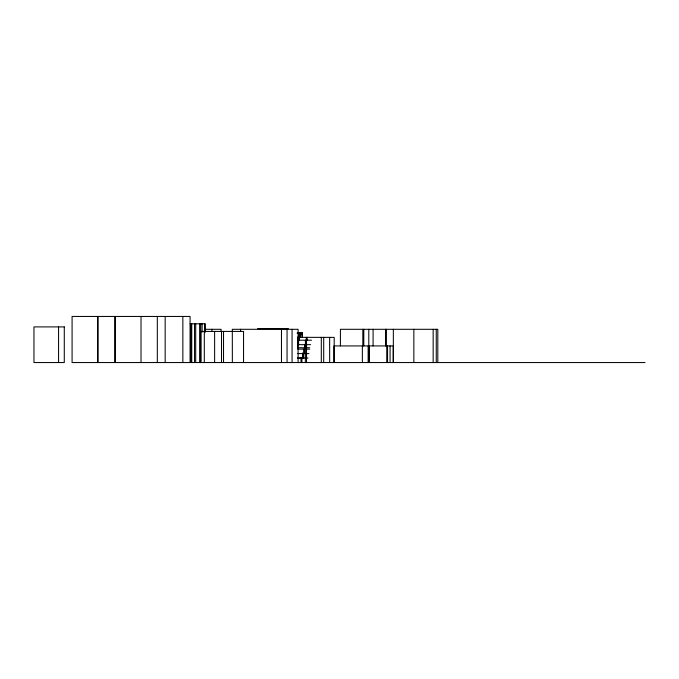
<?xml version="1.0" encoding="UTF-8"?>
<svg xmlns="http://www.w3.org/2000/svg" width="679" height="679" viewBox="0 0 679 679"><rect width="100%" height="100%" fill="white"/><g stroke="black" fill="none" stroke-linecap="round" stroke-linejoin="round"><path stroke-width="1.02" d="M299.363 333.143L298.225 337.123M301.824 333.126L300.695 337.107M190.112 323.798L205.414 323.798L205.414 332.175M257.604 328.628L288.397 328.628M205.194 329.298L221.057 329.298L221.057 331.377M297.385 337.336L334.187 337.378L334.187 362.552M297.742 340.204L311.508 340.204M297.742 344.669L310.634 344.669M297.377 347.733L309.683 347.733M309.768 349.133L297.742 349.133L297.742 337.336M297.742 353.589L308.894 353.589M297.742 358.054L308.02 358.054M297.402 358.088L302.775 358.088L302.775 353.589M645.05 362.552L72.084 362.552L72.084 316.448L190.069 316.448L190.069 362.552M301.026 358.054L302.189 358.088M437.811 362.552L437.811 329.298L340.417 329.298L340.417 345.925M436.257 329.298L436.257 362.552M433.16 329.298L433.16 362.552M413.851 329.298L413.851 362.552M393.345 329.298L393.345 362.552M393.234 362.552L393.234 345.925L333.932 345.925L333.932 362.552M390.077 345.925L390.077 362.552M387.548 345.925L387.548 362.552M386.758 345.925L386.758 362.552M386.19 329.298L386.19 345.925M385.714 329.298L385.714 345.925M373.085 329.298L373.085 345.925M369.368 345.925L369.368 362.552M369.215 345.925L369.215 362.552M368.79 329.298L368.79 345.925M368.137 345.925L368.137 362.552M363.783 329.298L363.783 345.925M362.832 329.298L362.832 345.925M362.357 345.925L362.357 362.552M329.654 337.378L329.654 362.552M323.696 337.378L323.696 362.552M321.311 337.378L321.311 362.552M307.146 337.336L307.146 340.204M306.526 339.475L306.526 362.552M306.271 337.336L306.271 344.669M305.397 340.204L305.397 349.133M305.338 344.72L305.338 362.552M304.523 344.669L304.523 353.589M303.649 349.133L303.649 358.054M302.562 352.91L302.562 358.088M301.9 358.088L301.9 362.552M301.026 357.298L301.026 362.552M299.49 337.336L299.49 340.204M298.616 337.336L298.616 344.669M298.098 362.552L298.098 329.298L232.311 329.298L232.354 362.552M292.063 329.298L292.063 362.552M287.056 329.298L287.056 362.552M281.462 329.298L281.462 362.552M243.557 362.552L243.557 331.42L200.882 331.42L200.882 362.552M240.553 329.298L240.553 331.377M223.527 331.42L223.527 362.552M221.515 331.42L221.515 362.552M214.623 331.42L214.623 362.552M211.933 329.298L211.933 331.377M204.506 323.798L204.506 332.175M204.311 331.42L204.311 362.552M202.113 323.798L202.113 332.175M200.712 323.798L200.712 362.552M199.618 323.798L199.618 362.552M195.713 323.798L195.713 362.552M194.542 323.798L194.542 362.552M191.75 323.798L191.75 362.552M191.054 323.798L191.054 362.552M182.855 316.448L182.855 362.552M165.175 316.448L165.175 362.552M157.316 316.448L157.316 362.552M141.02 316.448L141.02 362.552M115.379 316.448L115.379 362.552M114.759 316.448L114.759 362.552M98.09 316.448L98.09 362.552M97.564 316.448L97.564 362.552M58.572 326.905L58.572 362.552M299.999 333.126L299.999 337.395L299.999 333.126M302.469 333.109L302.469 337.378L302.469 333.109L297.224 333.109L302.469 333.109M64.284 326.905L33.958 326.905L33.958 362.552L64.284 362.552L64.284 326.905"/></g></svg>
